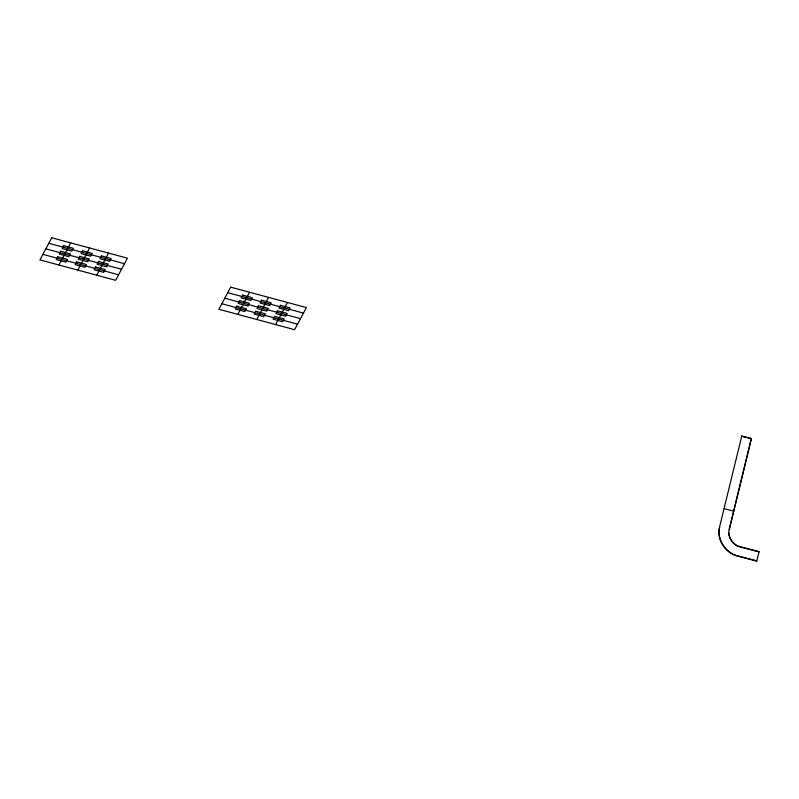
<?xml version="1.0" encoding="UTF-8"?>
<svg xmlns="http://www.w3.org/2000/svg" width="799" height="799" viewBox="0 0 799 799"><rect width="100%" height="100%" fill="white"/><g stroke="black" fill="none" stroke-linecap="round" stroke-linejoin="round"><path stroke-width="1.2" d="M719.2 528.888C717.422 539.994 725.931 553.228 737.807 555.894L756.803 561.008L737.697 556.104C725.322 553.038 716.194 539.425 719.679 526.841M728.828 533.033C729.058 538.546 733.842 545.427 740.204 546.706L759.05 551.789L740.094 546.916C732.084 545.437 727.04 535.24 729.337 529.238L751.4 438.561L741.672 436.184L751.4 438.561M719.559 527.05L741.792 435.974M729.217 529.447L751.29 438.771M756.693 561.228L759.05 551.789M58.866 264.998L70.682 242.876M77.793 270.102L89.598 247.98M96.709 275.196L108.524 253.083M237.822 314.387L249.638 292.264M256.749 319.49L268.554 297.368M275.665 324.584L287.48 302.471M724.114 508.593L733.732 511.18M48.809 243.305L124.494 263.71M227.765 292.694L303.45 313.098M45.853 248.839L121.538 269.243M224.809 298.227L300.494 318.631M42.906 254.362L118.582 274.776M221.862 303.75L297.538 324.164M51.755 237.772L39.95 259.895L115.635 280.299L127.441 258.187L51.755 237.772M57.768 256.769L56.27 259.575L65.878 262.172L67.376 259.355L57.768 256.769M60.724 251.236L59.216 254.042L68.834 256.639L70.332 253.832L60.724 251.236M63.67 245.712L62.172 248.519L71.78 251.106L73.288 248.299L63.67 245.712M76.684 261.872L75.186 264.679L84.804 267.266L86.302 264.459L76.684 261.872M79.64 256.339L78.142 259.146L87.75 261.742L89.248 258.926L79.64 256.339M82.597 250.806L81.089 253.623L90.706 256.209L92.205 253.403L82.597 250.806M95.61 266.966L94.112 269.782L103.72 272.369L105.218 269.563L95.61 266.966M98.557 261.443L97.059 264.249L106.676 266.846L108.175 264.03L98.557 261.443M101.513 255.91L100.015 258.716L109.623 261.313L111.121 258.506L101.513 255.91M230.711 287.161L218.906 309.283L294.591 329.687L306.397 307.575L230.711 287.161M236.724 306.157L235.226 308.963L244.834 311.56L246.332 308.744L236.724 306.157M239.68 300.624L238.172 303.43L247.79 306.027L249.288 303.221L239.68 300.624M242.626 295.101L241.128 297.907L250.736 300.494L252.244 297.687L242.626 295.101M255.64 311.26L254.142 314.067L263.76 316.654L265.258 313.847L255.64 311.26M258.596 305.727L257.098 308.534L266.706 311.131L268.204 308.324L258.596 305.727M261.553 300.194L260.045 303.011L269.663 305.598L271.161 302.791L261.553 300.194M274.566 316.354L273.068 319.171L282.676 321.757L284.174 318.951L274.566 316.354M277.513 310.831L276.015 313.637L285.633 316.234L287.131 313.418L277.513 310.831M280.469 305.298L278.971 308.104L288.579 310.701L290.077 307.895L280.469 305.298"/></g></svg>
